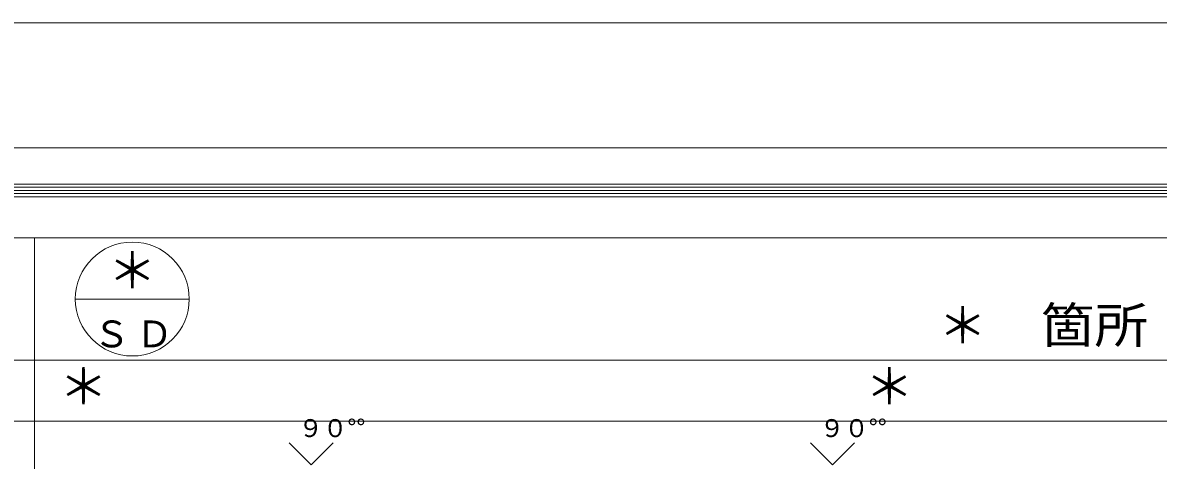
# Model space of a CAD drawing. Units: millimetres, scale not verified. Extents: x -14862 to 14850, y -10512 to 10500.
# Drawn here: x 4601 to 9251, y 8707 to 10500 of the extents above; entities that cross this region are included whole.
import ezdxf
from ezdxf.enums import TextEntityAlignment as Align

# ---------------------------------------------------------------- set-up
doc = ezdxf.new("R2010")
doc.units = ezdxf.units.MM
doc.header["$LTSCALE"] = 50
doc.linetypes.add('CHAIN1', pattern=[8, 5, -1, 1, -1])
doc.layers.add('0-0_0', color=7, linetype='Continuous')
doc.layers.add('0-1_USER1', color=7, linetype='Continuous', lineweight=9)
doc.layers.add('0-5_YSS_K', color=4, linetype='Continuous', lineweight=9)
doc.styles.add('ＭＳ ゴシック', font='')
doc.styles.get('ＭＳ ゴシック').set_extended_font_data('MS Gothic')

msp = doc.modelspace()

# ---------------------------------------------------------------- linework, layer by layer
at = {"layer": '0-1_USER1'}
for p, q in [((-14850, 10500), (14850, 10500)), ((-14340.23, 9987.41), (14340.79, 9987.41)), ((-14190.23, 9837.97), (14190.23, 9837.97)), ((-14177.82, 9825.57), (14177.82, 9825.57)), ((-14164.85, 9812.59), (14165.42, 9812.59)), ((-14152.44, 9799.62), (14152.45, 9799.62)), ((-14140.04, 9787.22), (14140.04, 9787.22)), ((-13949.96, 9617.94), (13950.04, 9617.94)), ((4650.04, -8247.06), (4650.04, 9617.94)), ((4816.7, 9367.94), (5283.37, 9367.94)), ((-13949.96, 9117.94), (13950.04, 9117.94)), ((-13949.96, 8867.94), (13950.04, 8867.94))]:
    msp.add_line(p, q, dxfattribs=at)
msp.add_circle((5050.04, 9367.94), 233.33, dxfattribs=at)
at = {"layer": '0-5_YSS_K', "linetype": 'CHAIN1'}
for p, q in [((5782.54, 8688.44), (5692.4, 8778.57)), ((5782.54, 8688.44), (5872.68, 8778.57)), ((7917.54, 8688.44), (7827.4, 8778.57)), ((7917.54, 8688.44), (8007.68, 8778.57))]:
    msp.add_line(p, q, dxfattribs=at)

# ---------------------------------------------------------------- texts
at = {"layer": '0-0_0', "style": 'ＭＳ ゴシック'}
for p in [(4950.04, 9367.94), (8350.04, 9142.94), (4750.04, 8892.94), (8050.04, 8892.94)]:
    msp.add_text('＊', height=146.6, dxfattribs=at).set_placement(p, align=Align.BOTTOM_LEFT)
at = {"layer": '0-1_USER1', "style": 'ＭＳ ゴシック', "width": 1.1}
msp.add_text('箇所', height=146.6, dxfattribs=at).set_placement((8770.04, 9142.94), align=Align.BOTTOM_LEFT)
at = {"layer": '0-1_USER1', "insert": (4890.04, 9167.94), "char_height": 110, "attachment_point": 7, "style": 'ＭＳ ゴシック'}
msp.add_mtext('\\T1.17;ＳＤ', dxfattribs=at)
at = {"layer": '0-5_YSS_K', "style": 'ＭＳ ゴシック'}
for p in [(5730.62, 8780.55), (7865.62, 8780.55)]:
    msp.add_text('９０%%d%%d', height=73.31, dxfattribs=at).set_placement(p, align=Align.BOTTOM_LEFT)

doc.saveas('drawing.dxf')
